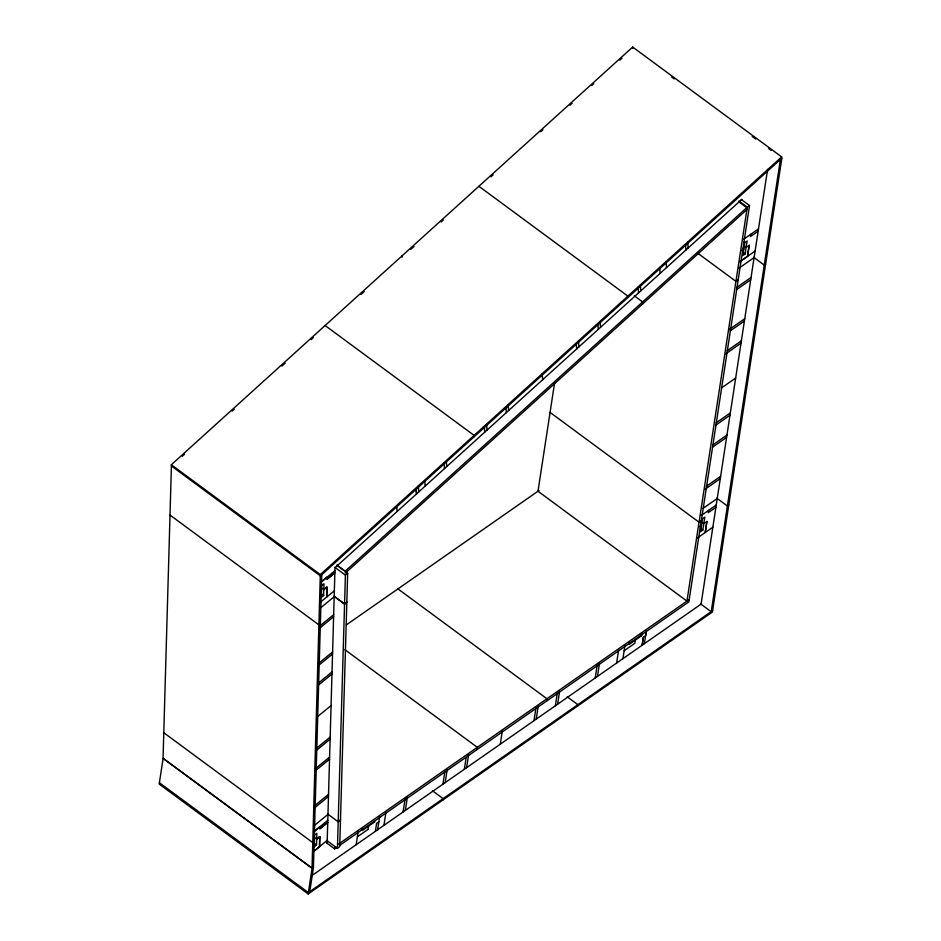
<?xml version="1.0" encoding="UTF-8"?>
<svg xmlns="http://www.w3.org/2000/svg" width="941" height="941" viewBox="0 0 941 941"><rect width="100%" height="100%" fill="white"/><g stroke="black" fill="none" stroke-linecap="round" stroke-linejoin="round"><path stroke-width="1.41" d="M334.914 570.775L334.855 572.846L327.092 579.197L327.15 577.115L321.846 581.456L334.902 570.787L334.984 567.752L741.873 199.351M323.645 595.5L323.975 583.761L321.681 585.643L321.34 597.382L323.645 595.5L321.21 593.712M327.162 577.104L327.103 579.185L334.867 572.846L327.221 840.395M312.036 868.261L320.316 574.598L171.344 464.736L632.681 47.05L781.653 156.912L781.771 158.241L320.434 575.927L171.415 465.983L163.052 758.399L312.036 868.261L313.424 867.12L321.775 574.716L320.387 575.845M316.517 845.042L316.858 833.314L314.553 835.185L314.212 846.924L316.517 845.042L314.082 843.242M327.15 843.054L327.221 840.36L314.141 851.04L319.505 846.677L319.799 836.608L316.682 839.149L314.247 837.361L314.365 833.832M320.034 826.645L319.975 828.715L327.75 822.41L319.975 828.715L320.046 826.657L313.682 831.844L327.797 820.305M326.75 840.454L337.431 848.37L345.406 575.139L347.676 573.281L337.043 565.423M347.676 573.281L339.713 846.512L337.431 848.37M319.505 846.677L319.811 836.631L316.682 839.172M646.255 631.411L645.585 635.751L643.362 637.292L642.174 645.22L701.069 604.146L767.609 169.38M312.118 868.19L163.134 758.328L159.194 784.088L308.178 893.95L312.118 868.19L313.494 867.237L309.754 891.656M326.386 842.783L334.667 848.888L335.02 846.559M356.18 844.7L358.274 831.021M362.673 828.162L362.32 830.527L374.871 821.775M368.119 829.339L368.601 826.139M311.565 875.824L375.388 831.303L376.612 823.351L378.823 821.811M375.388 831.303L377.612 829.75L379.623 816.764M383.952 825.328L385.939 812.354M403.101 811.977L405.089 799.003M405.359 810.401L407.335 797.427M442.952 784.182L444.928 771.208M445.199 782.618L447.187 769.632M442.917 799.968L443.117 798.638L432.484 790.793M464.348 769.256L466.113 757.717M466.607 767.691L468.583 754.706M476.946 749.648L477.31 747.319L344.876 649.666M554.52 383.375L537.993 491.226L686.942 601.099L699.01 522.29L701.257 520.714L689.2 599.535L338.642 844.042M500.294 744.19L502.282 731.216M533.982 720.688L535.97 707.714M536.229 719.124L538.217 706.138M546.58 701.092L546.933 698.751L397.961 588.89M555.378 705.762L557.366 692.788M557.637 704.197L559.624 691.212M577.656 705.997L577.856 704.656L567.223 696.81M595.23 677.967L597.217 664.993M597.476 676.403L599.464 663.429M616.626 663.04L618.613 650.066M622.942 658.641L624.93 645.667M629.458 642.091L629.106 644.444L641.633 635.704L641.985 633.352M635.387 640.056L634.881 643.268L624.154 650.749M643.362 637.292L642.15 645.244L377.635 829.739M644.385 643.679L646.373 630.705M550.05 412.417L699.081 522.231L747.295 207.149L749.542 205.585L741.273 199.48M689.224 599.511L688.859 601.852L339.489 845.524M749.542 205.585L701.339 520.667L699.081 522.231M700.586 527.031L700.986 524.419M742.884 250.835L743.284 248.224M743.884 244.366L744.272 241.755M702.821 530.124L704.833 517.103L702.551 518.691L700.539 531.712L702.821 530.124L700.386 528.324M745.119 253.929L747.107 240.955L744.837 242.543L742.849 255.517L745.119 253.929L742.684 252.129M708.538 510.422L708.208 512.692L715.866 507.364M741.508 260.551L747.495 256.364L749.201 245.283L746.119 247.412L743.684 245.625M750.836 234.25L750.483 236.52L758.164 231.204M706.926 521.432L705.221 532.535L706.891 521.455L703.844 523.584L701.374 521.808M747.495 256.364L749.201 245.26M182.283 456.267L184.448 454.303M232.098 411.158L234.262 409.206M281.912 366.061L285.158 363.12M311.153 339.583L313.318 337.631M360.968 294.486L364.214 291.545M410.782 249.377L414.04 246.436M441.106 221.923L443.27 219.971M490.92 176.826L493.096 174.861M540.746 131.728L542.91 129.764M569.975 105.251L572.152 103.287M591.642 85.643L593.806 83.678M619.801 60.142L621.966 58.189M320.316 574.598L781.653 156.912M746.742 207.643L746.907 209.561L345.406 573.081L345.241 571.163L746.742 207.643L738.473 201.539M323.81 589.631L326.927 587.078L326.656 597.1L326.939 587.066L323.81 589.619L321.375 587.831M320.281 602.299L334.349 590.83M320.022 608.309L334.184 596.735M320.375 623.801L318.987 624.93L170.003 515.068M319.517 626.224L333.679 614.661M319.446 628.329L333.608 616.767M318.446 663.487L332.608 651.925M318.387 665.593L332.549 654.03M318.964 682.625L332.032 671.945M318.905 684.73L331.973 674.05M317.999 716.242L331.079 705.574M317.105 747.754L330.173 737.085M317.046 749.859L330.115 739.191M315.447 768.668L329.609 757.105M315.376 770.773L329.538 759.211M314.376 805.943L328.538 794.369M314.318 808.048L328.48 796.486M313.8 825.963L327.962 814.4M314.153 841.454L312.765 842.595L163.793 732.733M338.266 821.775L340.536 819.917M340.489 819.952L338.207 821.822L327.621 813.93M743.649 239.237L758.505 228.886M741.779 250.482L743.837 249.047M739.732 261.81L755.117 251.082M738.72 268.35L754.117 257.611M738.191 279.806L735.944 281.371L698.093 253.482M765.621 264.162L764.257 265.115L753.612 257.269M736.874 287.346L751.083 277.442M736.521 289.675L750.718 279.771M729.369 329.421L744.766 318.693M730.192 330.926L744.402 321.022M727.158 350.758L741.367 340.854M725.617 353.91L741.014 343.183M346.335 624.895L539.04 490.496M721.465 387.963L735.674 378.059M716.125 422.838L730.322 412.934M715.76 425.179L729.969 415.263M712.725 444.999L726.934 435.095M712.372 447.328L726.57 437.424M706.409 486.25L720.618 476.346M704.868 489.402L720.253 478.675M703.009 508.411L717.218 498.507M701.374 515.409L716.219 505.035M728.769 505.023L727.393 505.976L716.748 498.13M699.504 526.631L701.527 525.219M697.446 537.958L712.843 527.219M334.667 848.888L337.078 847.206M357.392 836.82L368.119 829.327M712.596 610.685L308.377 892.609L159.405 782.747M308.178 893.95L712.396 612.015L781.806 158.417L780.43 159.37L711.208 611.732L700.575 603.875M671.815 77.15L674.179 78.903M752.212 136.445L755.764 139.056M768.762 148.654L771.126 150.395M739.014 201.045L747.295 207.149M634.34 295.827L642.609 301.92L642.774 303.837M478.898 186.283L627.882 296.144L627.988 297.474M325.115 325.515L474.099 435.377L474.217 436.706M640.009 634.516L641.633 635.704M336.96 565.059L345.241 571.163M334.761 567.282L345.406 575.139M396.667 505.717L397.161 511.457M687.695 242.225L688.177 247.977M685.507 244.789L685.954 250M666.04 261.833L666.534 267.585M659.665 267.609L660.159 273.361M632.681 47.05L632.787 48.379M640.315 285.111L640.809 290.863M638.045 287.17L638.539 292.922M600.087 321.54L600.581 327.292M597.806 323.598L598.3 329.35M578.468 341.113L578.962 346.864M576.315 344.606L576.692 348.923M542.181 373.977L542.663 379.729M508.152 404.771L508.646 410.523M505.882 406.83L506.376 412.581M486.544 424.344L487.038 430.096M484.262 426.402L484.756 432.154M446.422 462.207L446.799 466.524M444.034 462.831L444.528 468.583M424.814 481.78L425.179 486.085M402.007 255.893L402.125 257.222M418.31 486.109L418.804 491.861M171.344 464.736L171.45 466.066M346.888 602.169L344.606 604.028L333.973 596.182L344.559 604.063L346.841 602.205M416.545 493.896L416.098 488.685L416.569 493.896"/></g></svg>
